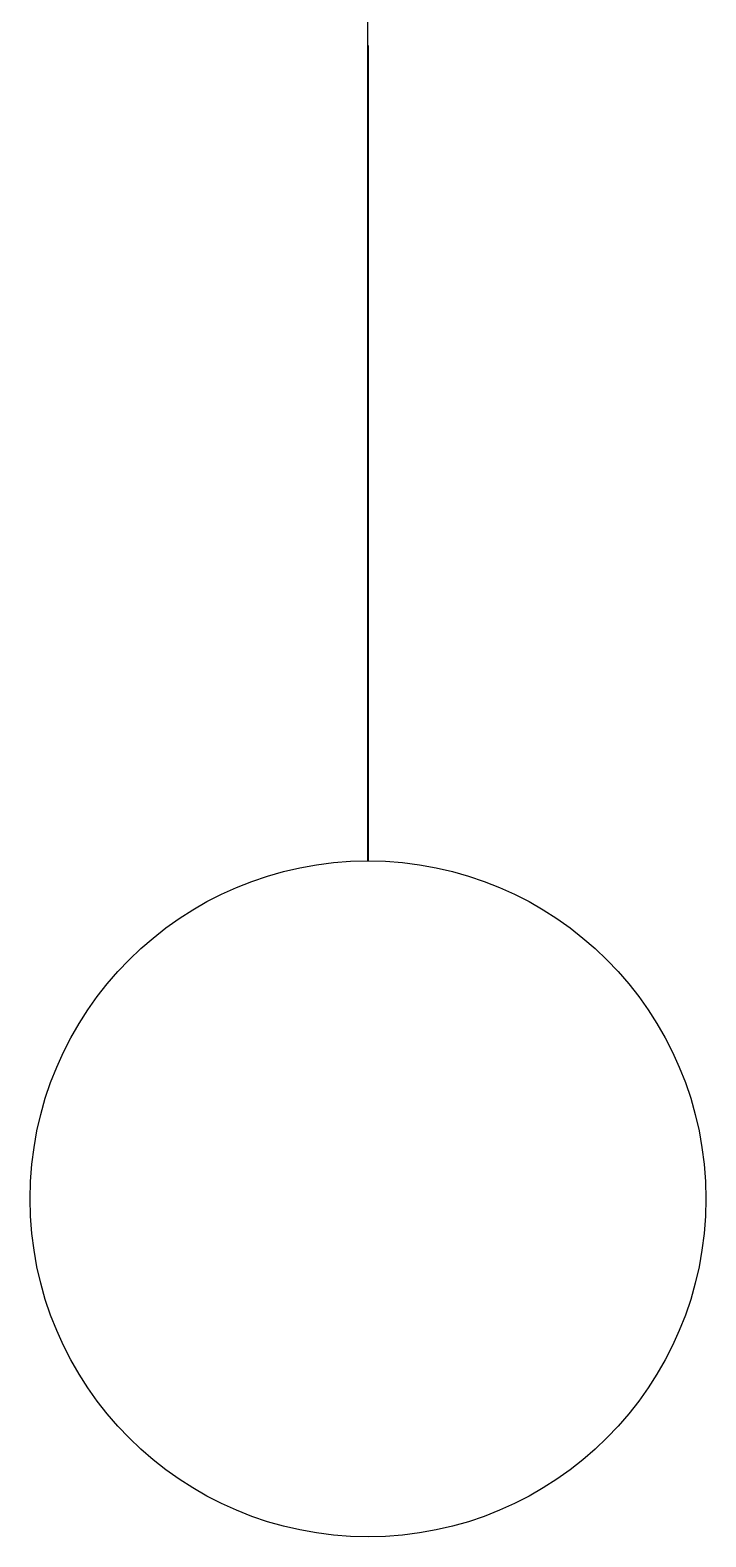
# Model space of a CAD drawing. Header units: millimetres. Extents: x 12351878 to 12381578, y 696206 to 738256.
# Drawn here: x 12376684 to 12377084, y 700778 to 701670 of the extents above; entities that cross this region are included whole.
import ezdxf
from ezdxf.enums import TextEntityAlignment as Align

# ---------------------------------------------------------------- set-up
doc = ezdxf.new("R2010")
doc.units = ezdxf.units.MM
doc.header["$LTSCALE"] = 1000
doc.linetypes.add('DOTE', pattern=[2.4200000000000004, 2, -0.2, 0.02, -0.2])
for name, color, linetype in [('AXIS', 3, 'Continuous'), ('AXIS_TEXT', 7, 'Continuous'), ('DOTE', 16, 'DOTE')]:
    doc.layers.add(name, color=color, linetype=linetype)
doc.styles.add('COMPLEX', font='COMPLEX')

# ---------------------------------------------------------------- blocks, each defined once
blk = doc.blocks.new('_AXISO')
blk.add_circle((0, 0), 0.5)
at = {"layer": 'AXIS_TEXT', "style": 'COMPLEX', "width": 1.041666666666667}
blk.add_attdef('A', text='', height=0.56, dxfattribs=at).set_placement((-0.25, -0.28), (0.25, -0.28), align=Align.FIT)

msp = doc.modelspace()

# ---------------------------------------------------------------- linework, layer by layer
at = {"layer": 'AXIS'}
msp.add_line((12376884.4999358, 701660.5000000001, -6.746124249023129e-08), (12376884.4999358, 701178.0000000002, -6.746124249023129e-08), dxfattribs=at)
at = {"layer": 'DOTE'}
msp.add_line((12376884.49991159, 701177.9994474779, 1.094531943848796e-08), (12376884.49991159, 737219.9994474776, 1.094531943848796e-08), dxfattribs=at)

# ---------------------------------------------------------------- block references
at = {"layer": 'AXIS', "xscale": 400, "yscale": 400, "zscale": 400}
msp.add_blockref('_AXISO', (12376884.4999358, 700978.0000000002, -6.746124249023129e-08), dxfattribs=at)

doc.saveas('drawing.dxf')
